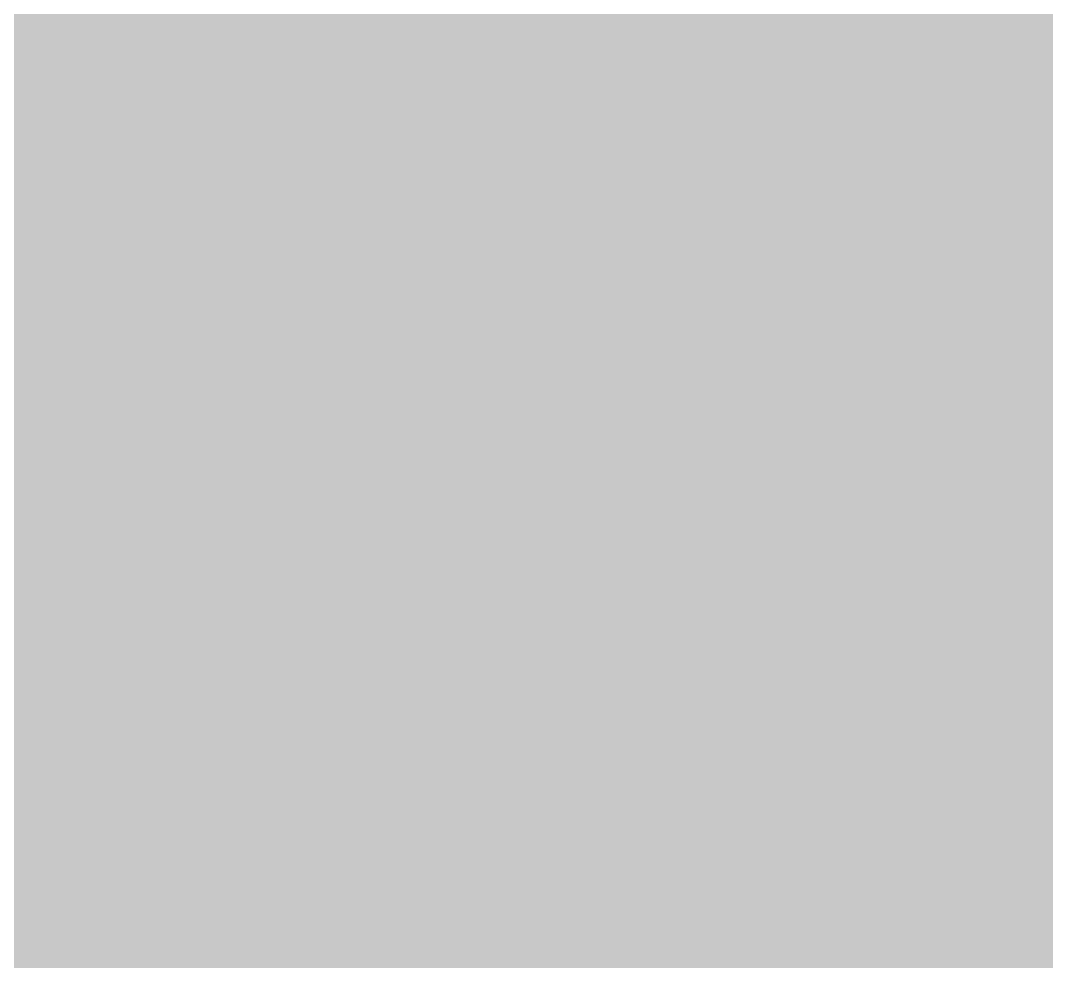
# Model space of a CAD drawing. Header units: inches. Extents: x -0.16 to 1.73, y -0.16 to 1.34.
# Drawn here: x 0.15665 to 0.16207, y 0.27861 to 0.28358 of the extents above; entities that cross this region are included whole.
import ezdxf

# ---------------------------------------------------------------- set-up
doc = ezdxf.new("R2010")
doc.units = ezdxf.units.IN
doc.header["$MEASUREMENT"] = 0
doc.layers.add('Top Layer', color=1, linetype='Continuous')

msp = doc.modelspace()

# ---------------------------------------------------------------- linework, layer by layer
at = {"layer": 'Top Layer'}
for points in [[(0.16504, 0.275676, 0.015, 0.015, 0), (0.16504, 0.3122, 0.015, 0.015, 0)], [(0.108118, 0.275036, 0.025, 0.025, 0), (0.1644, 0.275036, 0.025, 0.025, 0)], [(0.1644, 0.275036, 0.025, 0.025, 0), (0.3373776, 0.275036, 0.025, 0.025, 0)], [(0.1644, 0.275036, 0.015, 0.015, 0), (0.16504, 0.275676, 0.015, 0.015, 0)]]:
    msp.add_lwpolyline(points, format="xyseb", dxfattribs=at)
for points in [[(0.15815, 0.275036, 0.0125, 0.0125, 1), (0.17065, 0.275036, 0.0125, 0.0125, 1)], [(0.15815, 0.275036, 0.0125, 0.0125, 1), (0.17065, 0.275036, 0.0125, 0.0125, 1)], [(0.16129, 0.275676, 0.0075, 0.0075, 1), (0.16879, 0.275676, 0.0075, 0.0075, 1)], [(0.16129, 0.275676, 0.0075, 0.0075, 1), (0.16879, 0.275676, 0.0075, 0.0075, 1)], [(0.16065, 0.275036, 0.0075, 0.0075, 1), (0.16815, 0.275036, 0.0075, 0.0075, 1)]]:
    msp.add_lwpolyline(points, format="xyseb", close=True, dxfattribs=at)

doc.saveas('drawing.dxf')
